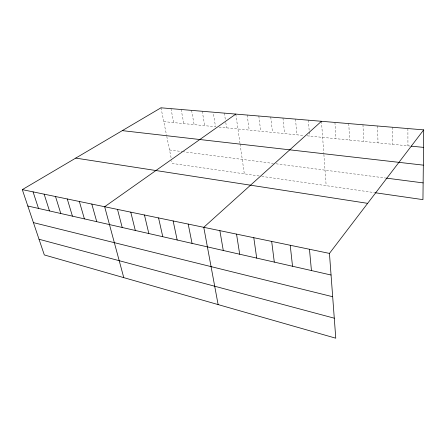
<?xml version="1.0" encoding="UTF-8"?>
<svg xmlns="http://www.w3.org/2000/svg" width="446" height="446" viewBox="0 0 446 446"><rect width="100%" height="100%" fill="white"/><g stroke="black" fill="none" stroke-linecap="round" stroke-linejoin="round"><path stroke-width="0.33" stroke-dasharray="2.23 1.67" d="M163.782 121.619L215.524 126.748L213.294 112.855M218.986 127.093L303.637 135.489M306.976 135.818L409.969 146.032M169.513 149.956L181.884 151.562M182.548 151.651L273.387 163.448M276.096 163.805L385.779 178.049M259.171 175.986L172.24 163.437L171.699 160.755M261.796 176.365L374.791 192.683M160.984 107.804L166.509 135.105M166.771 136.392L171.158 158.074M170.957 108.64L173.672 122.6M181.16 109.499L183.785 123.603M191.59 110.374L194.127 124.629M202.267 111.271L204.703 125.677M224.366 113.128L225.381 119.818M225.787 122.494L226.596 127.846M235.811 114.092L239.998 143.467M240.093 144.153L244.324 173.845M247.184 115.046L249.191 130.087M258.831 116.027L260.715 131.23M270.755 117.03L272.512 132.401M282.97 118.056L284.593 133.599M295.486 119.11L296.964 134.826M308.309 120.186L309.24 131.247M309.295 131.938L309.641 136.08M321.46 121.29L323.785 153.067M323.885 154.433L326.165 185.659M334.946 122.421L335.955 138.695M348.783 123.587L349.619 140.05M362.977 124.78L363.629 141.438M377.556 126.006L378.013 142.865M392.525 127.261L392.775 144.326M407.9 128.554L407.939 145.831"/><path stroke-width="0.67" d="M423.7 129.881L329.443 253.406L335.771 338.196L44.316 254.939L22.3 189.634L160.984 107.804L423.7 129.881L422.947 199.635L375.443 192.778M321.46 121.29L203.766 227.309L218.116 304.585M235.811 114.092L104.659 206.732L123.771 277.635M411.323 146.165L423.51 147.375M122.288 130.633L423.321 165.143M386.465 178.138L423.131 182.899M75.736 158.101L367.643 203.348M22.3 189.634L329.443 253.406M27.819 205.996L331.055 275.02M33.422 222.626L332.677 296.729M39.031 239.262L334.277 318.193M33.06 191.869L38.501 208.433M44.132 194.166L49.489 210.93M55.527 196.53L60.79 213.506M67.262 198.966L72.425 216.154M79.349 201.48L84.406 218.88M91.809 204.067L96.749 221.69M117.515 209.403L122.193 227.482M130.773 212.157L135.305 230.465M144.448 214.994L148.83 233.542M158.564 217.927L162.779 236.715M173.137 220.954L177.174 239.993M188.201 224.082L192.042 243.377M219.872 230.654L223.279 250.49M236.536 234.117L239.697 254.226M253.796 237.701L256.695 258.095M271.681 241.414L274.296 262.097M290.223 245.261L292.531 266.251M309.463 249.258L311.436 270.555"/></g></svg>
